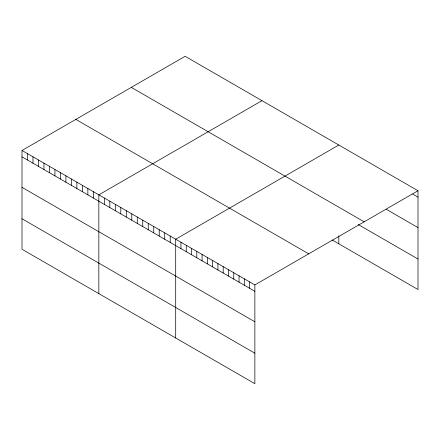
<?xml version="1.0" encoding="UTF-8"?>
<svg xmlns="http://www.w3.org/2000/svg" width="440" height="440" viewBox="0 0 440 440"><rect width="100%" height="100%" fill="white"/><g stroke="black" fill="none" stroke-linecap="round" stroke-linejoin="round"><path stroke-width="0.66" d="M22 150.475L254.87 284.922L254.87 383.702L22 249.255L22 150.475L185.13 56.298L418 190.746L418 289.526L332.239 240.009M261.976 100.661L98.846 194.843L98.846 293.623M338.822 145.03L175.698 239.212L175.698 337.992M254.87 284.922L418 190.746M412.72 194.073L418 197.12M386.331 209.33L418 227.612M131.296 87.373L364.166 221.821M358.177 224.494L418 259.028M75.834 119.394L308.704 253.847M22 156.855L254.87 291.302M22 187.347L254.87 321.794M22 218.763L254.87 353.21M338.822 235.857L338.822 243.81M249.596 281.875L249.596 288.255M244.316 278.828L244.316 285.202M239.036 275.781L239.036 282.156M233.761 272.734L233.761 279.109M228.481 269.687L228.481 276.062M223.201 266.64L223.201 273.014M217.921 263.593L217.921 269.968M212.647 260.546L212.647 266.921M207.367 257.499L207.367 263.874M202.087 254.447L202.087 260.827M196.812 251.4L196.812 257.78M191.532 248.353L191.532 254.733M186.252 245.306L186.252 251.686M180.972 242.259L180.972 248.633M170.209 236.044L170.209 242.418M164.72 232.876L164.72 239.25M159.231 229.702L159.231 236.082M153.742 226.534L153.742 232.914M148.253 223.366L148.253 229.74M142.764 220.198L142.764 226.573M137.275 217.03L137.275 223.405M131.786 213.857L131.786 220.237M126.291 210.689L126.291 217.063M120.802 207.521L120.802 213.895M115.313 204.353L115.313 210.727M109.824 201.185L109.824 207.559M104.335 198.011L104.335 204.391M93.357 191.675L93.357 198.049M87.868 188.507L87.868 194.882M82.379 185.339L82.379 191.714M76.89 182.166L76.89 188.546M71.401 178.998L71.401 185.372M65.912 175.83L65.912 182.204M60.423 172.662L60.423 179.036M54.934 169.494L54.934 175.868M49.445 166.32L49.445 172.7M43.956 163.152L43.956 169.527M38.467 159.984L38.467 166.359M32.978 156.816L32.978 163.191M27.489 153.648L27.489 160.023"/></g></svg>
